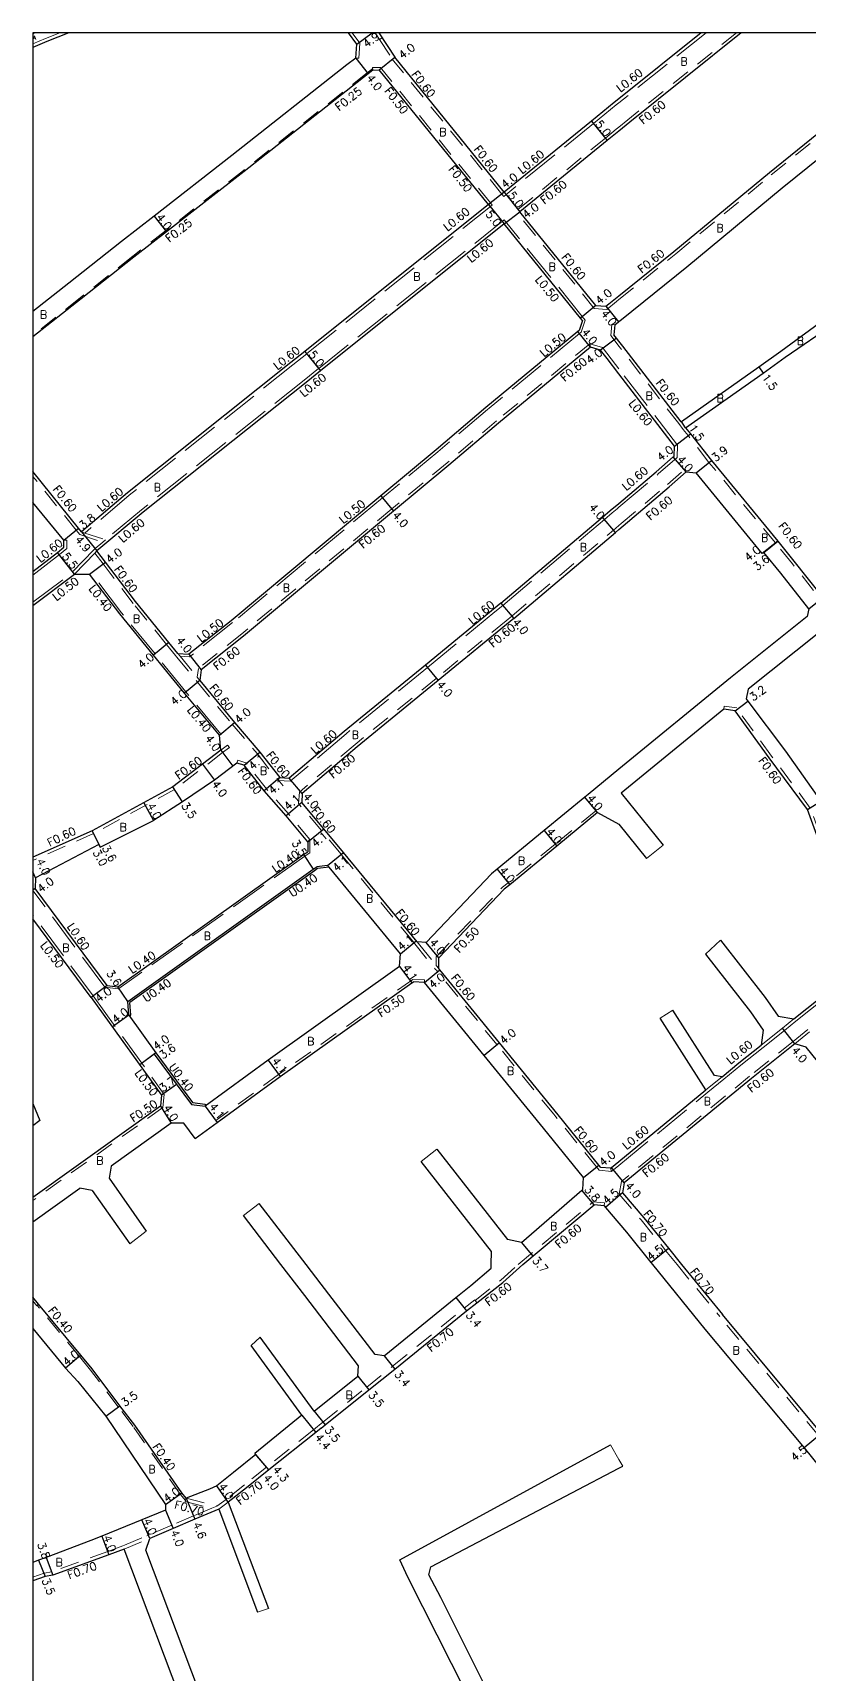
# Model space of a CAD drawing. Header units: metres. Extents: x -3200 to -2400, y -110400 to -109800.
# Drawn here: x -3200 to -3044.7, y -110128.2 to -109800 of the extents above; entities that cross this region are included whole.
import ezdxf

# ---------------------------------------------------------------- set-up
doc = ezdxf.new("R2010")
doc.units = ezdxf.units.M
doc.header["$LTSCALE"] = 2.5
doc.linetypes.add('22320', pattern=[2.5, 1.5, -1])
doc.linetypes.add('22330', pattern=[4, 3, -1])
for name, color, linetype, lineweight in [('2101000', 177, 'Continuous', 30), ('2102000', 191, 'Continuous', 30), ('2102001', 191, 'Continuous', 9), ('2213000', 6, 'Continuous', 9), ('2232000', 4, '22320', 9), ('2233000', 62, '22330', 9), ('9107000', 111, 'Continuous', 35), ('9201100', 215, 'Continuous', 30), ('9203500', 155, 'Continuous', 30)]:
    doc.layers.add(name, color=color, linetype=linetype, lineweight=lineweight)
for name, color, linetype in [('2231000', 162, 'Continuous'), ('9201500', 222, 'Continuous'), ('9202100', 82, 'Continuous'), ('999', 7, 'Continuous')]:
    doc.layers.add(name, color=color, linetype=linetype)
doc.styles.add('Dm_Anotation', font='txt.shx', dxfattribs={"bigfont": 'pscdm.shx'})

msp = doc.modelspace()

# ---------------------------------------------------------------- linework, layer by layer
at = {"layer": '2101000'}
for points in [[(-3192.78, -109800), (-3197.19, -109801.72), (-3200, -109802.93)], [(-3135.17, -109802.25), (-3136.84, -109800)], [(-3130.8, -109800), (-3127.6, -109804.9)], [(-3066.27, -109800), (-3082.75, -109813.21)], [(-3058.27, -109800), (-3080.56, -109817.86), (-3082.75, -109819.64)], [(-3082.75, -109852.58), (-3071.73, -109843.71), (-3052.63, -109827.93), (-3034.1, -109812.95), (-3025.82, -109806.49), (-3025.66, -109804.71), (-3028.96, -109800)], [(-3135.35, -109805.04), (-3135.17, -109802.25)], [(-3135.35, -109805.04), (-3137.15, -109806.39), (-3160.17, -109824.56), (-3175.72, -109836.63), (-3182.26, -109841.7), (-3192.82, -109850.04), (-3200, -109855.7)], [(-3132, -109807.46), (-3132.92, -109808.22), (-3157.73, -109827.73), (-3173.27, -109839.79), (-3179.81, -109844.87), (-3190.35, -109853.18), (-3200, -109860.79)], [(-3132, -109807.46), (-3130.71, -109807.43)], [(-3108.86, -109834.31), (-3130.71, -109807.43)], [(-3105.69, -109831.87), (-3127.6, -109804.9)], [(-3082.75, -109857.72), (-3082.25, -109857.31), (-3069.18, -109846.79), (-3050.07, -109831.01), (-3031.64, -109816.1), (-3023.39, -109809.67), (-3019.5, -109806.64)], [(-3082.75, -109813.21), (-3083.69, -109813.95), (-3088.22, -109817.64), (-3105.69, -109831.87)], [(-3082.75, -109819.64), (-3085.06, -109821.52), (-3102.54, -109835.76)], [(-3108.86, -109834.31), (-3145.57, -109863.69), (-3148.36, -109865.92), (-3181.08, -109891.97), (-3190.24, -109899.79)], [(-3087.35, -109854.51), (-3102.54, -109835.76)], [(-3105.71, -109838.2), (-3142.45, -109867.6), (-3145.34, -109869.91), (-3177.9, -109895.83), (-3187.16, -109903.6)], [(-3090.04, -109857.55), (-3090.46, -109857.03), (-3105.71, -109838.2)], [(-3085.36, -109854.68), (-3084.76, -109854.19), (-3082.75, -109852.58)], [(-3087.35, -109854.51), (-3085.36, -109854.68)], [(-3070.31, -109877.76), (-3070.25, -109877.72), (-3054.77, -109866.79), (-3050.33, -109863.65), (-3040.6, -109856.49)], [(-3090.7, -109859.54), (-3090.94, -109859.74), (-3109.35, -109874.92)], [(-3090.04, -109857.55), (-3090.7, -109859.54)], [(-3083.56, -109858.36), (-3083.74, -109860.36)], [(-3083.56, -109858.36), (-3082.85, -109857.79), (-3082.75, -109857.72)], [(-3069.39, -109878.95), (-3053.91, -109868.02), (-3049.45, -109864.87), (-3039.53, -109858.05)], [(-3088.4, -109862.83), (-3106.82, -109878.02)], [(-3086.4, -109863.46), (-3088.4, -109862.83)], [(-3082.75, -109861.64), (-3083.23, -109861.02), (-3083.74, -109860.36)], [(-3070.31, -109877.76), (-3081.95, -109862.67), (-3082.75, -109861.64)], [(-3082.75, -109868.18), (-3085.12, -109865.12), (-3086.4, -109863.46)], [(-3082.75, -109894.08), (-3075.26, -109887.76), (-3071.9, -109884.81), (-3071.69, -109884.62), (-3071.61, -109882.62), (-3082.75, -109868.18)], [(-3109.35, -109874.92), (-3119.31, -109883.37), (-3130.37, -109892.59), (-3160.34, -109917.55), (-3168.79, -109924.26)], [(-3106.82, -109878.02), (-3116.75, -109886.44), (-3127.81, -109895.66), (-3157.82, -109920.65), (-3166.31, -109927.4)], [(-3069.39, -109878.95), (-3068.44, -109880.17), (-3064.25, -109885.52), (-3050.97, -109901.61), (-3041.93, -109912.92), (-3038.17, -109917.67), (-3024.15, -109935.38), (-3014.57, -109947.46), (-3003.97, -109960.65)], [(-3190.24, -109899.79), (-3190.83, -109899.06), (-3200, -109887.72)], [(-3082.75, -109899.32), (-3081.88, -109898.58), (-3072.66, -109890.79), (-3069.26, -109887.81), (-3067.27, -109887.98)], [(-3044.75, -109915.15), (-3050.35, -109908.06), (-3053.76, -109903.89), (-3054.07, -109904.14), (-3067.27, -109887.98)], [(-3193.79, -109901.45), (-3200, -109893.9)], [(-3106.37, -109914.02), (-3086.03, -109896.85), (-3084.46, -109895.52), (-3082.75, -109894.08)], [(-3103.79, -109917.08), (-3083.45, -109899.9), (-3082.75, -109899.32)], [(-3193.76, -109902.85), (-3193.79, -109901.45)], [(-3200, -109907.71), (-3195.04, -109903.88), (-3193.76, -109902.85)], [(-3170.99, -109924.09), (-3172.76, -109921.92), (-3179.45, -109913.73), (-3185.46, -109905.82), (-3187.16, -109903.6)], [(-3200, -109914.5), (-3191.65, -109908.21)], [(-3191.65, -109908.21), (-3188.65, -109908.24)], [(-3162.41, -109943.45), (-3162.68, -109940.46), (-3169.68, -109932.01), (-3175.86, -109924.45), (-3182.59, -109916.2), (-3188.65, -109908.24)], [(-3106.37, -109914.02), (-3121.44, -109926.43), (-3137.7, -109939.68), (-3148.69, -109949.05)], [(-3103.79, -109917.08), (-3118.91, -109929.53), (-3135.13, -109942.74), (-3146.09, -109952.09)], [(-3170.99, -109924.09), (-3168.79, -109924.26)], [(-3166.31, -109927.4), (-3166.58, -109929.48), (-3159.63, -109937.88), (-3154.61, -109943.81), (-3150.58, -109948.92)], [(-3056.87, -109931.24), (-3057.28, -109933.2)], [(-3031.84, -109984.47), (-3031.33, -109981.51), (-3031.55, -109981.11), (-3035.62, -109973.51), (-3040.9, -109964.59), (-3043.12, -109960.45), (-3044.98, -109955.29), (-3052.67, -109944.99), (-3059.51, -109935.56), (-3061.78, -109935.24)], [(-3057.28, -109933.2), (-3056.94, -109933.64), (-3049.43, -109943.6), (-3042.36, -109953.63), (-3039.46, -109958.85), (-3037.41, -109962.65), (-3032.14, -109971.54), (-3027.92, -109979.43)], [(-3162.41, -109943.45), (-3171.98, -109950.79), (-3188.1, -109959.57), (-3200, -109964.83)], [(-3159.18, -109946.02), (-3163.63, -109949.43), (-3170.06, -109953.74), (-3175.88, -109957.47)], [(-3157.74, -109946.46), (-3159.18, -109946.02)], [(-3144.96, -109961.73), (-3149.32, -109956.56), (-3153.74, -109951.53), (-3157.74, -109946.46)], [(-3150.58, -109948.92), (-3148.69, -109949.05)], [(-3146.09, -109952.09), (-3146.21, -109953.89)], [(-3123.12, -109981.77), (-3137.84, -109963.86), (-3141.79, -109959.13), (-3146.21, -109953.89)], [(-3088.9, -109952.3), (-3089.55, -109952.83), (-3097.7, -109959.51), (-3107.13, -109967.24), (-3108.24, -109968.15)], [(-3186.51, -109962.8), (-3175.88, -109957.47)], [(-3087.01, -109955.92), (-3095.16, -109962.6), (-3104.59, -109970.33), (-3105.7, -109971.24)], [(-3144.96, -109961.73), (-3145, -109963.73)], [(-3186.51, -109962.8), (-3186.77, -109962.26), (-3199.46, -109968.96)], [(-3185.1, -109990.48), (-3183.02, -109990.75), (-3145.84, -109964.32), (-3145, -109963.73)], [(-3180.81, -109996.44), (-3180.97, -109993.71), (-3143.88, -109967.22), (-3143.19, -109966.74)], [(-3141.01, -109966.47), (-3143.19, -109966.74)], [(-3126.45, -109984.16), (-3140.71, -109966.84), (-3141.01, -109966.47)], [(-3121.32, -109981.88), (-3108.24, -109968.15)], [(-3199.46, -109968.96), (-3199.55, -109971.06)], [(-3185.1, -109990.48), (-3199.55, -109971.06)], [(-3118.77, -109984.97), (-3105.7, -109971.24)], [(-3188.31, -109992.87), (-3200, -109977.16)], [(-3126.62, -109986.69), (-3126.45, -109984.16)], [(-3121.32, -109981.88), (-3123.12, -109981.77)], [(-3047.73, -109997.17), (-3031.84, -109984.47)], [(-3126.62, -109986.69), (-3152.94, -110005.4), (-3165.54, -110014.6)], [(-3118.79, -109987.07), (-3118.77, -109984.97)], [(-3094.9, -110016.36), (-3106.63, -110001.98), (-3118.56, -109987.35), (-3118.79, -109987.07)], [(-3167.51, -110021.11), (-3163.09, -110017.89), (-3150.52, -110008.71), (-3124.17, -109989.98), (-3123.86, -109989.76)], [(-3121.66, -109989.88), (-3123.86, -109989.76)], [(-3097.84, -110019), (-3109.73, -110004.51), (-3121.66, -109989.88)], [(-3188.31, -109992.87), (-3174.23, -110012.41)], [(-3180.81, -109996.44), (-3175.37, -110003.98), (-3175.7, -110004.21), (-3168.26, -110014.25)], [(-3047.52, -110002.12), (-3056.23, -110009.08), (-3081.66, -110029.97), (-3082.01, -110031.94)], [(-3062.11, -110008.74), (-3058.75, -110005.98), (-3054.27, -110002.39)], [(-3174.23, -110012.41), (-3174.47, -110014.61), (-3200, -110032.85)], [(-3200, -110014.11), (-3198.58, -110017.49)], [(-3168.26, -110014.25), (-3165.54, -110014.6)], [(-3082.75, -110025.69), (-3065.32, -110011.37)], [(-3198.58, -110017.49), (-3200, -110018.52)], [(-3086.39, -110026.85), (-3086.73, -110026.39), (-3094.9, -110016.36)], [(-3167.51, -110021.11), (-3169.76, -110018.03), (-3172.33, -110017.99), (-3184.34, -110026.58)], [(-3089.85, -110028.9), (-3097.84, -110019)], [(-3084.4, -110027.04), (-3086.39, -110026.85)], [(-3084.4, -110027.04), (-3084.2, -110026.88), (-3082.75, -110025.69)], [(-3089.98, -110031.3), (-3089.85, -110028.9)], [(-3200, -110037.77), (-3190.59, -110031.04)], [(-3102.26, -110041.86), (-3090.14, -110031.43), (-3089.98, -110031.3)], [(-3082.01, -110031.94), (-3077.76, -110036.93), (-3072.85, -110043.02), (-3070.22, -110046.28)], [(-3101.95, -110046.28), (-3087.68, -110034.33)], [(-3085.7, -110034.56), (-3087.68, -110034.33)], [(-3085.7, -110034.56), (-3085.44, -110034.85), (-3082.75, -110037.98)], [(-3082.75, -110037.98), (-3081.23, -110039.79), (-3076.35, -110045.84), (-3076, -110046.28)], [(-3129.72, -110064.53), (-3115.39, -110052.9), (-3112.36, -110050.44), (-3108.3, -110046.99)], [(-3127.58, -110067.17), (-3113.26, -110055.55), (-3111.16, -110053.91), (-3105.95, -110049.85), (-3101.95, -110046.28)], [(-3076, -110046.28), (-3065.53, -110059.19)], [(-3070.22, -110046.28), (-3061.99, -110056.25)], [(-3198.83, -110054.19), (-3200, -110052.78)], [(-3169.35, -110092.96), (-3170.19, -110091.96), (-3179.57, -110078.41), (-3182.6, -110074.52), (-3188.13, -110067.13), (-3190.38, -110064.41), (-3198.83, -110054.19)], [(-3013.49, -110115.51), (-3014.64, -110114.08), (-3023.87, -110102.62), (-3042.22, -110080.07), (-3061.99, -110056.25)], [(-3200, -110059.05), (-3193.44, -110066.98), (-3191.02, -110069.64), (-3185.42, -110076.6), (-3173.46, -110094.26), (-3173.48, -110095.36)], [(-3065.53, -110059.19), (-3045.69, -110082.94), (-3027.53, -110105.41), (-3018.12, -110116.93), (-3018.74, -110119.35)], [(-3143.7, -110075.61), (-3134.95, -110068.62)], [(-3142.3, -110078.97), (-3141.52, -110078.34), (-3132.76, -110071.35), (-3127.58, -110067.17)], [(-3146.15, -110076.41), (-3155.55, -110084.05), (-3155.36, -110084.28), (-3159.84, -110087.86), (-3163.18, -110090.55), (-3164.62, -110091.18), (-3169.35, -110092.96)], [(-3142.3, -110078.97), (-3143.4, -110079.85), (-3152.79, -110087.35), (-3157.24, -110090.9), (-3160.89, -110093.82)], [(-3173.48, -110095.36), (-3178.18, -110097.34), (-3186.17, -110100.58), (-3188.38, -110101.47), (-3197.31, -110104.83), (-3198.85, -110105.41), (-3200, -110105.84)], [(-3162.81, -110095.19), (-3167.56, -110097.19), (-3171.92, -110099.04), (-3176.62, -110101.03)], [(-3181.73, -110103.17), (-3184.76, -110104.33), (-3196, -110108.4), (-3197.55, -110108.66), (-3200, -110109.52)]]:
    msp.add_lwpolyline(points, dxfattribs=at)
at = {"layer": '2102000'}
for points in [[(-3044.75, -109915.15), (-3045.05, -109916.72), (-3060.42, -109928.95), (-3082.75, -109947.26)], [(-3041, -109919.9), (-3042.73, -109920), (-3056.87, -109931.24)], [(-3061.78, -109935.24), (-3082.3, -109952.06)], [(-3082.75, -109947.26), (-3088.9, -109952.3)], [(-3082.3, -109952.06), (-3073.91, -109962.44)], [(-3087.01, -109955.92), (-3082.75, -109958.25)], [(-3082.75, -109958.25), (-3077.21, -109965.09)], [(-3062.45, -109981.4), (-3053.49, -109992.91), (-3050.91, -109996.59), (-3047.73, -109997.17)], [(-3065.4, -109984.25), (-3056.44, -109995.75), (-3053.86, -109999.43), (-3054.27, -110002.39)], [(-3065.32, -110011.37), (-3074.5, -109997.05)], [(-3062.11, -110008.74), (-3063.6, -110008.5), (-3071.98, -109995.43)], [(-2977.67, -110001.88), (-2980.04, -110001.75), (-2997.48, -110013.92), (-3017.1, -110029.24), (-3021.59, -110033.09), (-3040.77, -110008.41), (-3045.25, -110002.84), (-3047.52, -110002.12)], [(-3119.15, -110023.24), (-3105.01, -110041.28)], [(-3184.34, -110026.58), (-3184.75, -110029.03)], [(-3108.28, -110046.28), (-3108.2, -110043.68), (-3122.3, -110025.7)], [(-3184.75, -110029.03), (-3177.29, -110039.61)], [(-3188.12, -110031.46), (-3190.59, -110031.04)], [(-3188.12, -110031.46), (-3180.57, -110042.17)], [(-3150.35, -110046.28), (-3157.88, -110036.5)], [(-3145.31, -110046.28), (-3154.71, -110034.06)], [(-3102.26, -110041.86), (-3105.01, -110041.28)], [(-3134.95, -110068.62), (-3134.84, -110066.56), (-3145.57, -110052.49), (-3150.35, -110046.28)], [(-3129.72, -110064.53), (-3131.52, -110064.25), (-3142.3, -110050.18), (-3145.31, -110046.28)], [(-3108.3, -110046.99), (-3108.28, -110046.28)], [(-3146.15, -110076.41), (-3156.3, -110062.46)], [(-3143.7, -110075.61), (-3154.52, -110060.79)], [(-3098.93, -110161.6), (-3098.14, -110159.04), (-3106.19, -110144.75), (-3113.38, -110131.75), (-3121.95, -110114.69), (-3125, -110108.81), (-3126.57, -110105.33), (-3084.41, -110082.31)], [(-3093.6, -110158.96), (-3102.69, -110142.81), (-3102.74, -110142.73), (-3106.15, -110136.56), (-3109.84, -110129.89), (-3118.39, -110112.86), (-3120.76, -110108.29), (-3120.39, -110106.71), (-3082.75, -110087.02)], [(-3082.75, -110087.02), (-3081.99, -110086.62)], [(-3162.81, -110095.19), (-3155.04, -110115.81)], [(-3160.89, -110093.82), (-3152.88, -110115.06)], [(-3165.14, -110135.9), (-3177.42, -110103.36), (-3176.62, -110101.03)], [(-3168.88, -110137.31), (-3181.73, -110103.17)]]:
    msp.add_lwpolyline(points, dxfattribs=at)
at = {"layer": '2102001'}
for points in [[(-3077.21, -109965.09), (-3073.91, -109962.44)], [(-3065.4, -109984.25), (-3062.45, -109981.4)], [(-3071.98, -109995.43), (-3074.5, -109997.05)], [(-3122.3, -110025.7), (-3119.15, -110023.24)], [(-3157.88, -110036.5), (-3154.71, -110034.06)], [(-3180.57, -110042.17), (-3177.29, -110039.61)], [(-3156.3, -110062.46), (-3154.52, -110060.79)], [(-3084.41, -110082.31), (-3082.75, -110085.26)], [(-3082.75, -110085.26), (-3081.99, -110086.62)], [(-3155.04, -110115.81), (-3152.88, -110115.06)]]:
    msp.add_lwpolyline(points, dxfattribs=at)
at = {"layer": '2213000'}
msp.add_lwpolyline([(-3199.7, -109800), (-3200, -109800.12)], dxfattribs=at)
at = {"layer": '2231000'}
for points in [[(-3143.04, -109967.12), (-3143.65, -109967.55), (-3180.56, -109993.91)], [(-3140.71, -109966.84), (-3143.04, -109967.12)], [(-3180.41, -109996.41), (-3180.56, -109993.91)], [(-3180.81, -109996.44), (-3180.41, -109996.41)], [(-3175.37, -110003.98), (-3168.04, -110013.88)], [(-3168.04, -110013.88), (-3165.49, -110014.2)], [(-3165.49, -110014.2), (-3165.54, -110014.6)]]:
    msp.add_lwpolyline(points, dxfattribs=at)
at = {"layer": '2232000'}
for points in [[(-3200, -109802.22), (-3197.44, -109801.12), (-3194.58, -109800)], [(-3134.56, -109802.07), (-3136.09, -109800)], [(-3130.13, -109801.03), (-3130.63, -109801.36)], [(-3059.23, -109800), (-3080.94, -109817.39), (-3082.75, -109818.87)], [(-3082.75, -109853.35), (-3071.35, -109844.18), (-3052.25, -109828.39), (-3033.72, -109813.42), (-3025.24, -109806.8), (-3025.05, -109804.55), (-3028.23, -109800)], [(-3134.75, -109805.08), (-3134.56, -109802.07)], [(-3130.63, -109801.36), (-3128.08, -109805.26)], [(-3132, -109807.14), (-3133.08, -109808.03), (-3157.88, -109827.53), (-3173.42, -109839.59), (-3179.97, -109844.67), (-3190.5, -109852.98), (-3200, -109860.48)], [(-3135.35, -109805.04), (-3134.75, -109805.08)], [(-3132.01, -109806.96), (-3130.47, -109806.92)], [(-3132.01, -109806.96), (-3132, -109807.46)], [(-3108.46, -109834), (-3130.47, -109806.92)], [(-3106.16, -109832.24), (-3128.08, -109805.26)], [(-3082.75, -109818.87), (-3083.26, -109819.28), (-3085.44, -109821.06), (-3103.38, -109835.67)], [(-3105.69, -109831.87), (-3106.16, -109832.24)], [(-3108.46, -109834), (-3108.86, -109834.31)], [(-3087.66, -109855.09), (-3103.38, -109835.67)], [(-3085.17, -109855.3), (-3083.23, -109853.73), (-3082.75, -109853.35)], [(-3087.66, -109855.09), (-3085.17, -109855.3)], [(-3084.16, -109858.31), (-3084.36, -109860.54)], [(-3084.16, -109858.31), (-3083.56, -109858.36)], [(-3088.53, -109862.16), (-3107.2, -109877.56)], [(-3088.53, -109862.16), (-3088.4, -109862.83)], [(-3082.75, -109862.62), (-3083.71, -109861.38), (-3084.36, -109860.54)], [(-3070.78, -109878.13), (-3082.43, -109863.04), (-3082.75, -109862.62)], [(-3107.2, -109877.56), (-3117.13, -109885.98), (-3128.19, -109895.2), (-3158.2, -109920.19), (-3166.87, -109927.08)], [(-3070.78, -109878.13), (-3069.86, -109879.32)], [(-3069.39, -109878.95), (-3069.76, -109878.47), (-3070.31, -109877.76)], [(-3004.27, -109961.25), (-3015.04, -109947.84), (-3032.17, -109926.25), (-3048.01, -109906.18), (-3051.43, -109901.99), (-3064.72, -109885.89), (-3068.92, -109880.54), (-3069.86, -109879.32)], [(-3190.6, -109900.3), (-3191.3, -109899.44), (-3200, -109888.68)], [(-3082.75, -109898.53), (-3082.27, -109898.12), (-3073.05, -109890.34), (-3069.66, -109887.36)], [(-3069.66, -109887.36), (-3069.26, -109887.81)], [(-3104.18, -109916.62), (-3083.83, -109899.44), (-3083.35, -109899.03), (-3082.75, -109898.53)], [(-3190.6, -109900.3), (-3185.99, -109901.83)], [(-3190.24, -109899.79), (-3189.58, -109900.01), (-3185.45, -109901.37)], [(-3171.45, -109924.47), (-3173.22, -109922.3), (-3179.92, -109914.11), (-3185.94, -109906.18), (-3187.58, -109904.03)], [(-3104.18, -109916.62), (-3105.29, -109917.54), (-3119.29, -109929.07), (-3135.52, -109942.28), (-3146.67, -109951.8)], [(-3171.45, -109924.47), (-3171.22, -109924.75), (-3167.32, -109929.53), (-3167.04, -109929.86), (-3160.09, -109938.26), (-3155.07, -109944.19), (-3150.89, -109949.5)], [(-3170.99, -109924.09), (-3170.55, -109924.62), (-3167.1, -109928.84), (-3166.58, -109929.48)], [(-3166.87, -109927.08), (-3167.1, -109928.84)], [(-3061.7, -109934.64), (-3061.78, -109935.24)], [(-3031.29, -109984.8), (-3030.71, -109981.41), (-3031.02, -109980.83), (-3035.1, -109973.21), (-3040.38, -109964.3), (-3042.57, -109960.21), (-3044.45, -109955), (-3052.19, -109944.63), (-3059.17, -109935), (-3061.7, -109934.64)], [(-3162.04, -109943.92), (-3171.65, -109951.3), (-3187.83, -109960.11), (-3200, -109965.48)], [(-3161.03, -109942.46), (-3162.41, -109943.45)], [(-3160.65, -109942.92), (-3162.04, -109943.92)], [(-3161.03, -109942.46), (-3160.65, -109942.92)], [(-3159.18, -109946.02), (-3159.01, -109945.44)], [(-3157.38, -109945.94), (-3159.01, -109945.44)], [(-3144.55, -109961.29), (-3148.86, -109956.17), (-3153.28, -109951.15), (-3157.38, -109945.94)], [(-3150.58, -109948.92), (-3150.89, -109949.5)], [(-3146.67, -109951.8), (-3146.82, -109954.09)], [(-3123.58, -109982.15), (-3124, -109981.64), (-3138.31, -109964.25), (-3142.25, -109959.51), (-3146.82, -109954.09)], [(-3087.33, -109955.54), (-3095.48, -109962.21), (-3104.91, -109969.94), (-3106.02, -109970.85)], [(-3087.33, -109955.54), (-3087.01, -109955.92)], [(-3119.27, -109984.77), (-3106.15, -109970.99), (-3106.02, -109970.85)], [(-3123.58, -109982.15), (-3119.41, -109987.26), (-3119.26, -109987.45)], [(-3123.12, -109981.77), (-3122.6, -109982.4), (-3119.29, -109986.46), (-3118.79, -109987.07)], [(-3119.29, -109986.46), (-3119.27, -109984.77)], [(-3095.37, -110016.74), (-3095.79, -110016.22), (-3107.1, -110002.36), (-3119.03, -109987.73), (-3119.26, -109987.45)], [(-3121.66, -109989.88), (-3121.63, -109989.38), (-3124, -109989.26), (-3150.82, -110008.3), (-3163.38, -110017.48), (-3163.09, -110017.89)], [(-3047.89, -110001.65), (-3042.56, -109997.39)], [(-3047.52, -110002.12), (-3042.19, -109997.86)], [(-3047.89, -110001.65), (-3056.6, -110008.61), (-3082.21, -110029.65), (-3082.68, -110032.24)], [(-3173.99, -110014.88), (-3200, -110033.47)], [(-3173.99, -110014.88), (-3174.47, -110014.61)], [(-3086.71, -110027.42), (-3087.21, -110026.76), (-3095.37, -110016.74)], [(-3084.21, -110027.67), (-3086.71, -110027.42)], [(-3084.4, -110027.04), (-3084.21, -110027.67)], [(-3102.88, -110046.28), (-3087.87, -110033.71)], [(-3085.63, -110033.96), (-3087.87, -110033.71)], [(-3085.63, -110033.96), (-3085.7, -110034.56)], [(-3082.68, -110032.24), (-3082.01, -110031.94)], [(-3082.68, -110032.24), (-3078.29, -110037.37), (-3073.39, -110043.46), (-3071.12, -110046.28)], [(-3111.53, -110053.44), (-3106.34, -110049.39), (-3102.88, -110046.28)], [(-3071.12, -110046.28), (-3062.53, -110056.7)], [(-3199.22, -110054.51), (-3200, -110053.56)], [(-3128.02, -110066.63), (-3113.7, -110055), (-3111.59, -110053.36)], [(-3111.59, -110053.36), (-3111.16, -110053.91)], [(-3198.83, -110054.19), (-3199.22, -110054.51)], [(-3169.47, -110093.44), (-3170.51, -110092.2), (-3179.89, -110078.65), (-3182.92, -110074.76), (-3188.44, -110067.38), (-3190.69, -110064.66), (-3199.14, -110054.44)], [(-3012.04, -110115.91), (-3012.22, -110116.58), (-3013.89, -110116.13), (-3015.18, -110114.52), (-3024.41, -110103.06), (-3042.76, -110080.52), (-3062.53, -110056.7)], [(-3142.74, -110078.42), (-3141.95, -110077.8), (-3133.2, -110070.8), (-3128.29, -110066.84), (-3128.02, -110066.63)], [(-3142.74, -110078.42), (-3143.03, -110078.66), (-3143.84, -110079.3), (-3153.23, -110086.8), (-3157.67, -110090.35), (-3161.31, -110093.26)], [(-3169.35, -110092.96), (-3169.52, -110093.64)], [(-3169.35, -110092.96), (-3163.16, -110094.57)], [(-3161.31, -110093.26), (-3163.16, -110094.57), (-3164.21, -110095.02), (-3167.83, -110096.55), (-3172.2, -110098.4), (-3176.89, -110100.38)], [(-3169.52, -110093.64), (-3164.21, -110095.02)], [(-3162.81, -110095.19), (-3160.89, -110093.82)], [(-3181.98, -110102.52), (-3185, -110103.67), (-3196.18, -110107.72), (-3197.73, -110107.98), (-3200, -110108.78)], [(-3181.98, -110102.52), (-3181.67, -110102.39), (-3177.2, -110100.51), (-3176.89, -110100.38)], [(-3181.73, -110103.17), (-3176.62, -110101.03)]]:
    msp.add_lwpolyline(points, dxfattribs=at)
at = {"layer": '2233000'}
for points in [[(-3131.52, -109800), (-3130.63, -109801.36)], [(-3065.31, -109800), (-3082.75, -109813.98)], [(-3082.75, -109813.98), (-3083.32, -109814.43), (-3087.84, -109818.11), (-3105.77, -109832.71), (-3106.16, -109832.24)], [(-3108.46, -109834), (-3108.09, -109834.46), (-3145.2, -109864.16), (-3147.98, -109866.39), (-3180.7, -109892.43), (-3189.58, -109900.01)], [(-3105.7, -109837.42), (-3142.82, -109867.13), (-3145.72, -109869.45), (-3178.28, -109895.36), (-3185.45, -109901.37), (-3185.99, -109901.83), (-3187.55, -109903.14)], [(-3089.48, -109857.45), (-3090.07, -109856.71), (-3105.7, -109837.42)], [(-3090.27, -109859.84), (-3090.62, -109860.12), (-3108.69, -109875.03), (-3109.03, -109875.3)], [(-3089.48, -109857.45), (-3090.27, -109859.84)], [(-3086.04, -109862.95), (-3088.53, -109862.16)], [(-3082.75, -109867.2), (-3083.42, -109866.34), (-3086.04, -109862.95)], [(-3082.75, -109894.87), (-3074.87, -109888.21), (-3071.1, -109884.9), (-3071, -109882.42), (-3082.75, -109867.2)], [(-3109.03, -109875.3), (-3118.99, -109883.75), (-3130.05, -109892.97), (-3160.02, -109917.93), (-3168.64, -109924.78)], [(-3105.98, -109914.48), (-3085.64, -109897.31), (-3084.07, -109895.98), (-3083.1, -109895.16), (-3082.75, -109894.87)], [(-3193.79, -109901.45), (-3193.19, -109901.44)], [(-3193.16, -109903.13), (-3193.19, -109901.44)], [(-3200, -109908.47), (-3194.66, -109904.34), (-3193.16, -109903.13)], [(-3191.65, -109908.21), (-3192.08, -109907.79), (-3187.79, -109903.38), (-3187.55, -109903.14)], [(-3191.65, -109908.21), (-3187.58, -109904.03), (-3187.16, -109903.6)], [(-3200, -109913.87), (-3192.01, -109907.86)], [(-3188.65, -109908.24), (-3188.33, -109907.99)], [(-3162.38, -109940.2), (-3169.37, -109931.76), (-3175.55, -109924.2), (-3182.28, -109915.95), (-3188.33, -109907.99)], [(-3105.98, -109914.48), (-3107.57, -109915.79), (-3121.05, -109926.9), (-3137.32, -109940.14), (-3148.48, -109949.66)], [(-3170.55, -109924.62), (-3168.64, -109924.78)], [(-3162.68, -109940.46), (-3162.38, -109940.2)], [(-3150.89, -109949.5), (-3148.48, -109949.66)], [(-3144.96, -109961.73), (-3144.55, -109961.29)], [(-3144.55, -109961.29), (-3144.6, -109963.95)], [(-3144.6, -109963.95), (-3145.61, -109964.64), (-3182.79, -109991.08), (-3182.92, -109991.17)], [(-3199.55, -109971.06), (-3200, -109971.4)], [(-3185.6, -109990.81), (-3200, -109971.47)], [(-3187.9, -109992.58), (-3200, -109976.32)], [(-3082.75, -110026.47), (-3064.94, -110011.84), (-3061.73, -110009.2), (-3058.37, -110006.44), (-3053.89, -110002.86), (-3049.64, -109999.46), (-3047.36, -109997.64), (-3031.29, -109984.8)], [(-3185.6, -109990.81), (-3182.92, -109991.17)], [(-3187.9, -109992.58), (-3173.71, -110012.27)], [(-3054.27, -110002.39), (-3050.01, -109998.99), (-3047.73, -109997.17)], [(-3062.11, -110008.74), (-3065.32, -110011.37)], [(-3173.71, -110012.27), (-3173.99, -110014.88)], [(-3084.21, -110027.67), (-3083.82, -110027.34), (-3082.75, -110026.47)]]:
    msp.add_lwpolyline(points, dxfattribs=at)
at = {"layer": '9107000'}
msp.add_lwpolyline([(-3199.7, -109800), (-3200, -109800.12)], dxfattribs=at)
at = {"layer": '9201100'}
for points in [[(-3135.17, -109802.25), (-3132.13, -109800)], [(-3135.35, -109805.04), (-3132.92, -109808.22)], [(-3130.71, -109807.43), (-3127.6, -109804.9)], [(-3088.22, -109817.64), (-3085.06, -109821.52)], [(-3105.69, -109831.87), (-3108.86, -109834.31)], [(-3105.69, -109831.87), (-3102.54, -109835.76)], [(-3175.72, -109836.63), (-3173.27, -109839.79)], [(-3108.86, -109834.31), (-3105.71, -109838.2)], [(-3105.71, -109838.2), (-3102.54, -109835.76)], [(-3087.35, -109854.51), (-3090.46, -109857.03)], [(-3085.36, -109854.68), (-3082.85, -109857.79)], [(-3088.4, -109862.83), (-3090.94, -109859.74)], [(-3083.23, -109861.02), (-3086.4, -109863.46)], [(-3145.57, -109863.69), (-3142.45, -109867.6)], [(-3054.77, -109866.79), (-3053.91, -109868.02)], [(-3069.39, -109878.95), (-3070.25, -109877.72)], [(-3071.61, -109882.62), (-3068.44, -109880.17)], [(-3069.26, -109887.81), (-3071.9, -109884.81)], [(-3067.27, -109887.98), (-3064.25, -109885.52)], [(-3130.37, -109892.59), (-3127.81, -109895.66)], [(-3193.79, -109901.45), (-3190.83, -109899.06)], [(-3083.45, -109899.9), (-3086.03, -109896.85)], [(-3190.24, -109899.79), (-3187.16, -109903.6)], [(-3050.97, -109901.61), (-3054.07, -109904.14)], [(-3053.76, -109903.89), (-3050.97, -109901.61)], [(-3191.65, -109908.21), (-3195.04, -109903.88)], [(-3188.65, -109908.24), (-3185.46, -109905.82)], [(-3106.37, -109914.02), (-3103.79, -109917.08)], [(-3044.75, -109915.15), (-3041.93, -109912.92)], [(-3172.76, -109921.92), (-3175.86, -109924.45)], [(-3168.79, -109924.26), (-3166.31, -109927.4)], [(-3121.44, -109926.43), (-3118.91, -109929.53)], [(-3166.58, -109929.48), (-3169.68, -109932.01)], [(-3059.51, -109935.56), (-3056.94, -109933.64)], [(-3162.68, -109940.46), (-3159.63, -109937.88)], [(-3162.41, -109943.45), (-3159.97, -109946.62)], [(-3157.74, -109946.46), (-3154.61, -109943.81)], [(-3166.07, -109946.26), (-3163.63, -109949.43)], [(-3170.06, -109953.74), (-3171.98, -109950.79)], [(-3150.58, -109948.92), (-3153.74, -109951.53)], [(-3146.09, -109952.09), (-3148.69, -109949.05)], [(-3177.79, -109953.96), (-3175.88, -109957.47)], [(-3146.21, -109953.89), (-3149.32, -109956.56)], [(-3087.01, -109955.92), (-3089.55, -109952.83)], [(-3044.98, -109955.29), (-3042.36, -109953.63)], [(-3188.1, -109959.57), (-3186.77, -109962.26)], [(-3188.1, -109959.57), (-3186.51, -109962.8)], [(-3144.96, -109961.73), (-3141.79, -109959.13)], [(-3097.7, -109959.51), (-3095.16, -109962.6)], [(-3145.84, -109964.32), (-3143.88, -109967.22)], [(-3141.01, -109966.47), (-3137.84, -109963.86)], [(-3199.46, -109968.96), (-3200, -109967.75)], [(-3107.13, -109967.24), (-3104.59, -109970.33)], [(-3199.55, -109971.06), (-3200, -109971.4)], [(-3126.45, -109984.16), (-3123.29, -109981.56)], [(-3118.77, -109984.97), (-3121.32, -109981.88)], [(-3126.62, -109986.69), (-3124.17, -109989.98)], [(-3121.66, -109989.88), (-3118.56, -109987.35)], [(-3185.1, -109990.48), (-3188.31, -109992.87)], [(-3180.97, -109993.71), (-3183.02, -109990.75)], [(-3180.81, -109996.44), (-3184.05, -109998.77)], [(-3047.52, -110002.12), (-3050.01, -109998.99)], [(-3175.37, -110003.98), (-3178.62, -110006.32)], [(-3175.7, -110004.21), (-3178.62, -110006.32)], [(-3106.63, -110001.98), (-3109.73, -110004.51)], [(-3152.94, -110005.4), (-3150.52, -110008.71)], [(-3171.23, -110010.25), (-3174.23, -110012.41)], [(-3174.47, -110014.61), (-3172.33, -110017.99)], [(-3165.54, -110014.6), (-3163.09, -110017.89)], [(-3089.85, -110028.9), (-3086.73, -110026.39)], [(-3081.66, -110029.97), (-3084.2, -110026.88)], [(-3087.68, -110034.33), (-3090.14, -110031.43)], [(-3082.01, -110031.94), (-3085.44, -110034.85)], [(-3076.35, -110045.84), (-3072.85, -110043.02)], [(-3115.39, -110052.9), (-3113.26, -110055.55)], [(-3190.38, -110064.41), (-3193.44, -110066.98)], [(-3129.72, -110064.53), (-3127.58, -110067.17)], [(-3134.95, -110068.62), (-3132.76, -110071.35)], [(-3185.42, -110076.6), (-3182.6, -110074.52)], [(-3146.15, -110076.41), (-3143.4, -110079.85)], [(-3143.7, -110075.61), (-3141.52, -110078.34)], [(-3042.22, -110080.07), (-3045.69, -110082.94)], [(-3152.79, -110087.35), (-3155.55, -110084.05)], [(-3152.79, -110087.35), (-3155.36, -110084.28)], [(-3173.46, -110094.26), (-3170.19, -110091.96)], [(-3169.35, -110092.96), (-3167.56, -110097.19)], [(-3160.89, -110093.82), (-3163.18, -110090.55)], [(-3173.48, -110095.36), (-3171.92, -110099.04)], [(-3176.62, -110101.03), (-3178.18, -110097.34)], [(-3186.17, -110100.58), (-3184.76, -110104.33)], [(-3198.85, -110105.41), (-3197.55, -110108.66)], [(-3197.31, -110104.83), (-3196, -110108.4)]]:
    msp.add_lwpolyline(points, dxfattribs=at)
at = {"layer": '9201100', "flags": 128}
msp.add_lwpolyline([(-3102.26, -110041.86), (-3099.96, -110044.61)], dxfattribs=at)
at = {"layer": '999'}
msp.add_lwpolyline([(-3200, -110400), (-2400, -110400), (-2400, -109800), (-3200, -109800)], close=True, dxfattribs=at)

# ---------------------------------------------------------------- texts
at = {"layer": '9201500', "style": 'Dm_Anotation'}
for s, rotation, p in [('4.9', 36.489, (-3133.2, -109803.09)), ('4.0', 38.1487, (-3126.04, -109805.32)), ('4.0', 307.3272, (-3133.32, -109809.03)), ('5.0', 309.1605, (-3087.57, -109818.28)), ('4.0', 37.5756, (-3105.53, -109831.21)), ('5.0', 308.9991, (-3105.04, -109832.51)), ('4.0', 307.8162, (-3175.4, -109836.88)), ('5.0', 308.9991, (-3109.53, -109836.27)), ('4.0', 37.5756, (-3101.28, -109837.23)), ('4.0', 38.9986, (-3086.62, -109854.43)), ('4.0', 308.9141, (-3086.43, -109856.14)), ('4.0', 309.3387, (-3090.33, -109859.88)), ('4.0', 37.6635, (-3088.57, -109866.33)), ('5.0', 308.67, (-3144.93, -109864.33)), ('1.5', 305.2296, (-3054.2, -109868.87)), ('1.5', 305.2299, (-3068.84, -109879.02)), ('4.0', 37.6637, (-3074.37, -109885.76)), ('3.9', 39.2514, (-3063.4, -109885.85)), ('4.0', 311.3071, (-3071.21, -109885.39)), ('4.0', 309.7925, (-3128.17, -109896.48)), ('4.0', 310.1756, (-3088.84, -109894.9)), ('3.8', 38.9685, (-3189.94, -109899.37)), ('4.9', 308.9684, (-3191.65, -109901.36)), ('4.0', 39.2514, (-3056.85, -109905.79)), ('5.5', 308.0493, (-3194.25, -109904.72)), ('4.0', 37.2282, (-3184.66, -109906.21)), ('3.6', 39.2514, (-3055.08, -109907.63)), ('4.0', 310.1631, (-3104.14, -109917.9)), ('4.0', 308.3857, (-3171.4, -109921.5)), ('4.0', 39.2464, (-3178.22, -109927.23)), ('4.0', 39.2247, (-3171.68, -109934.61)), ('4.0', 309.1467, (-3119.28, -109930.35)), ('3.2', 36.7386, (-3055.88, -109933.69)), ('4.0', 40.2403, (-3158.81, -109938.23)), ('4.0', 305.0101, (-3165.6, -109941.05)), ('4.1', 40.2392, (-3156.02, -109947.49)), ('4.0', 305.1722, (-3164.27, -109950.2)), ('4.1', 39.5271, (-3152.08, -109952.37)), ('4.0', 298.9525, (-3177.22, -109954.49)), ('3.5', 304.5929, (-3170.37, -109954.52)), ('4.1', 40.6446, (-3148.93, -109955.54)), ('4.0', 310.4441, (-3146.07, -109952.77)), ('4.0', 309.3425, (-3089.22, -109953.07)), ('3.5', 304.0307, (-3148.29, -109961.99)), ('4.1', 39.4721, (-3143.47, -109962.96)), ('4.0', 309.3427, (-3097.37, -109959.75)), ('3.0', 299.9597, (-3188.07, -109963.85)), ('3.6', 299.9597, (-3186.23, -109962.98)), ('4.1', 39.5262, (-3139.22, -109967.86)), ('4.0', 296.003, (-3199.37, -109965.56)), ('4.0', 309.3424, (-3106.8, -109967.48)), ('4.0', 36.9826, (-3198.35, -109972.02)), ('4.1', 39.6898, (-3126.23, -109983.61)), ('4.0', 309.5884, (-3120.76, -109981.91)), ('3.6', 304.6665, (-3185.37, -109988.03)), ('4.1', 304.5579, (-3126.16, -109986.92)), ('4.0', 36.7537, (-3186.79, -109993.97)), ('4.0', 39.1973, (-3120.01, -109991.23)), ('4.0', 36.8002, (-3183.41, -109998.14)), ('4.0', 36.1091, (-3175.26, -110003.53)), ('4.0', 39.2689, (-3105.81, -110002.35)), ('3.6', 36.1091, (-3173.99, -110005.29)), ('4.0', 308.6308, (-3048.32, -110003.45)), ('4.1', 306.1346, (-3152.24, -110005.55)), ('3.7', 36.1242, (-3174, -110011.88)), ('4.0', 302.4633, (-3173.98, -110014.95)), ('4.1', 306.6732, (-3164.8, -110014.68)), ('4.0', 38.8308, (-3085.92, -110026.76)), ('3.8', 310.3172, (-3089.77, -110031.3)), ('4.0', 309.3987, (-3081.61, -110030.56)), ('4.5', 40.3293, (-3085.18, -110034.37)), ('4.5', 38.849, (-3076.35, -110045.62)), ('3.7', 309.951, (-3100.18, -110045.5)), ('3.4', 308.7216, (-3113.48, -110056.39)), ('4.0', 40.1074, (-3193.2, -110066.65)), ('3.4', 309.0608, (-3127.76, -110068.22)), ('3.5', 36.4401, (-3181.6, -110074.78)), ('3.5', 308.7151, (-3132.98, -110072.36)), ('3.5', 308.6182, (-3141.74, -110079.35)), ('4.4', 308.6171, (-3143.65, -110080.82)), ('4.5', 39.5137, (-3047.58, -110085.74)), ('4.0', 309.9022, (-3154.02, -110088.99)), ('4.3', 309.9022, (-3152.09, -110087.31)), ('4.0', 35.1387, (-3173.19, -110093.95)), ('4.0', 305.0741, (-3162.95, -110090.67)), ('4.0', 292.9366, (-3177.94, -110097.42)), ('4.6', 292.936, (-3168.02, -110098.15)), ('3.8', 290.2349, (-3199.15, -110102.16)), ('4.0', 290.6678, (-3185.98, -110100.75)), ('4.0', 292.9355, (-3172.5, -110099.72)), ('3.5', 291.7237, (-3198.25, -110109.36))]:
    msp.add_text(s, height=1.6, rotation=rotation, dxfattribs=at).set_placement(p)
at = {"layer": '9202100', "style": 'Dm_Anotation'}
for s, height, p in [('A', 0.75, (-3199.93, -109801.32, 10.84)), ('B', 1.6, (-3070.44, -109806.51)), ('B', 1.6, (-3118.68, -109820.63)), ('B', 1.6, (-3063.22, -109839.83)), ('B', 1.6, (-3096.82, -109847.56)), ('B', 1.6, (-3123.89, -109849.53)), ('B', 1.6, (-3198.59, -109857.14)), ('B', 1.6, (-3047.15, -109862.39)), ('B', 1.6, (-3077.41, -109873.37)), ('B', 1.6, (-3063.2, -109873.88)), ('B', 1.6, (-3175.82, -109891.66)), ('B', 1.6, (-3090.57, -109903.62)), ('B', 1.6, (-3054.31, -109901.76)), ('B', 1.6, (-3149.99, -109911.77)), ('B', 1.6, (-3179.97, -109917.95)), ('B', 1.6, (-3136.2, -109941.17)), ('B', 1.6, (-3154.56, -109948.39)), ('B', 1.6, (-3182.65, -109959.63)), ('B', 1.6, (-3102.96, -109966.34)), ('B', 1.6, (-3133.32, -109973.89)), ('B', 1.6, (-3165.82, -109981.38)), ('B', 1.6, (-3194.11, -109983.73)), ('B', 1.6, (-3145.11, -110002.44)), ('B', 1.6, (-3105.15, -110008.38)), ('B', 1.6, (-3065.76, -110014.43)), ('B', 1.6, (-3187.3, -110026.29)), ('B', 1.6, (-3096.52, -110039.41)), ('B', 1.6, (-3078.59, -110041.59)), ('B', 1.6, (-3060, -110064.24)), ('B', 1.6, (-3137.42, -110073.15)), ('B', 1.6, (-3176.89, -110088.02)), ('B', 1.6, (-3195.44, -110106.61))]:
    msp.add_text(s, height=height, dxfattribs=at).set_placement(p)
at = {"layer": '9203500', "style": 'Dm_Anotation'}
for s, rotation, p in [('F0.60', 308.1049, (-3124.32, -109808.34)), ('L0.60', 38.7008, (-3082.46, -109811.98)), ('F0.50', 308.1045, (-3129.75, -109811.66)), ('F0.25', 38.1753, (-3138.71, -109815.71)), ('F0.60', 38.7008, (-3077.91, -109818.4)), ('F0.60', 308.1049, (-3111.86, -109823.32)), ('L0.60', 39.1572, (-3102.13, -109828.3)), ('F0.50', 308.1045, (-3116.96, -109827.28)), ('F0.60', 39.1572, (-3097.65, -109834.36)), ('L0.60', 38.6715, (-3117.08, -109839.75)), ('F0.25', 37.8158, (-3172.7, -109841.99)), ('L0.60', 38.6716, (-3112.32, -109846.01)), ('F0.60', 38.8176, (-3078.15, -109848.14)), ('F0.60', 308.999, (-3094.31, -109844.91)), ('L0.50', 308.9961, (-3099.57, -109849.35)), ('L0.60', 38.5192, (-3151.06, -109867.47)), ('L0.50', 39.5084, (-3097.74, -109864.9)), ('F0.60', 39.5088, (-3093.6, -109869.84)), ('L0.60', 38.6527, (-3145.78, -109872.91)), ('F0.60', 308.2526, (-3075.48, -109870.02)), ('L0.60', 308.2526, (-3080.88, -109874.1)), ('L0.60', 40.1757, (-3081.29, -109891.63)), ('F0.60', 308.9621, (-3196.1, -109891.31)), ('L0.60', 40.459, (-3186.27, -109895.84)), ('F0.60', 40.1757, (-3076.46, -109897.58)), ('L0.50', 39.7933, (-3137.89, -109898.25)), ('L0.60', 39.9761, (-3182.01, -109902.02)), ('F0.60', 39.7915, (-3133.93, -109903.21)), ('F0.60', 308.2526, (-3050.95, -109898.66)), ('L0.60', 38.8365, (-3198.47, -109906.02)), ('L0.50', 38.1513, (-3195.3, -109913.65)), ('F0.60', 307.2363, (-3183.85, -109907.31)), ('L0.40', 307.236, (-3188.9, -109911.13)), ('L0.60', 39.4782, (-3112.04, -109918.42)), ('L0.50', 38.458, (-3166.33, -109921.96)), ('F0.60', 39.4788, (-3107.94, -109923.01)), ('F0.60', 38.464, (-3163.1, -109927.56)), ('F0.60', 309.2467, (-3164.78, -109931.03)), ('L0.40', 309.2497, (-3169.22, -109935.41)), ('L0.60', 40.4818, (-3143.54, -109944.29)), ('F0.60', 35.8813, (-3170.82, -109949.38)), ('F0.60', 308.2216, (-3153.42, -109944.47)), ('F0.60', 40.4811, (-3139.91, -109949.19)), ('F0.60', 305.9103, (-3054.94, -109945.52)), ('F0.60', 308.2085, (-3159.06, -109947.71)), ('F0.60', 310.1171, (-3144.37, -109955.6)), ('F0.60', 25.9052, (-3196.62, -109962.76)), ('L0.40', 34.6976, (-3151.45, -109968.01)), ('U0.40', 34.6993, (-3148.06, -109972.91)), ('L0.60', 303.7643, (-3193.19, -109978.66)), ('F0.60', 309.4402, (-3127.52, -109976.05)), ('F0.50', 46.4028, (-3114.71, -109984.08)), ('L0.50', 307.707, (-3198.59, -109982.47)), ('L0.40', 34.359, (-3180.15, -109988.17)), ('U0.40', 34.9253, (-3177.31, -109993.92)), ('F0.60', 309.1988, (-3116.42, -109989.04)), ('F0.50', 34.6659, (-3130.32, -109996.9)), ('L0.60', 39.399, (-3060.44, -110006.33)), ('L0.50', 307.0721, (-3179.7, -110008.02)), ('U0.40', 307.6418, (-3172.89, -110006.81)), ('F0.60', 39.399, (-3056.21, -110011.99)), ('F0.50', 33.808, (-3179.88, -110017.91)), ('F0.60', 309.159, (-3091.82, -110019.49)), ('L0.60', 39.399, (-3081.21, -110023.39)), ('F0.60', 39.399, (-3077.19, -110028.92)), ('F0.70', 308.8556, (-3077.95, -110036.21)), ('F0.60', 39.951, (-3094.67, -110043.13)), ('F0.70', 308.8489, (-3068.57, -110047.77)), ('F0.60', 37.9483, (-3108.76, -110054.69)), ('F0.40', 309.5789, (-3197.01, -110055.52)), ('F0.70', 39.0601, (-3120.3, -110063.82)), ('F0.40', 304.6944, (-3176.13, -110082.72)), ('F0.70', 38.7064, (-3158.54, -110094.41)), ('F0.70', 345.4135, (-3171.8, -110095)), ('F0.70', 19.9186, (-3192.71, -110109.22))]:
    msp.add_text(s, height=1.6, rotation=rotation, dxfattribs=at).set_placement(p)

doc.saveas('drawing.dxf')
